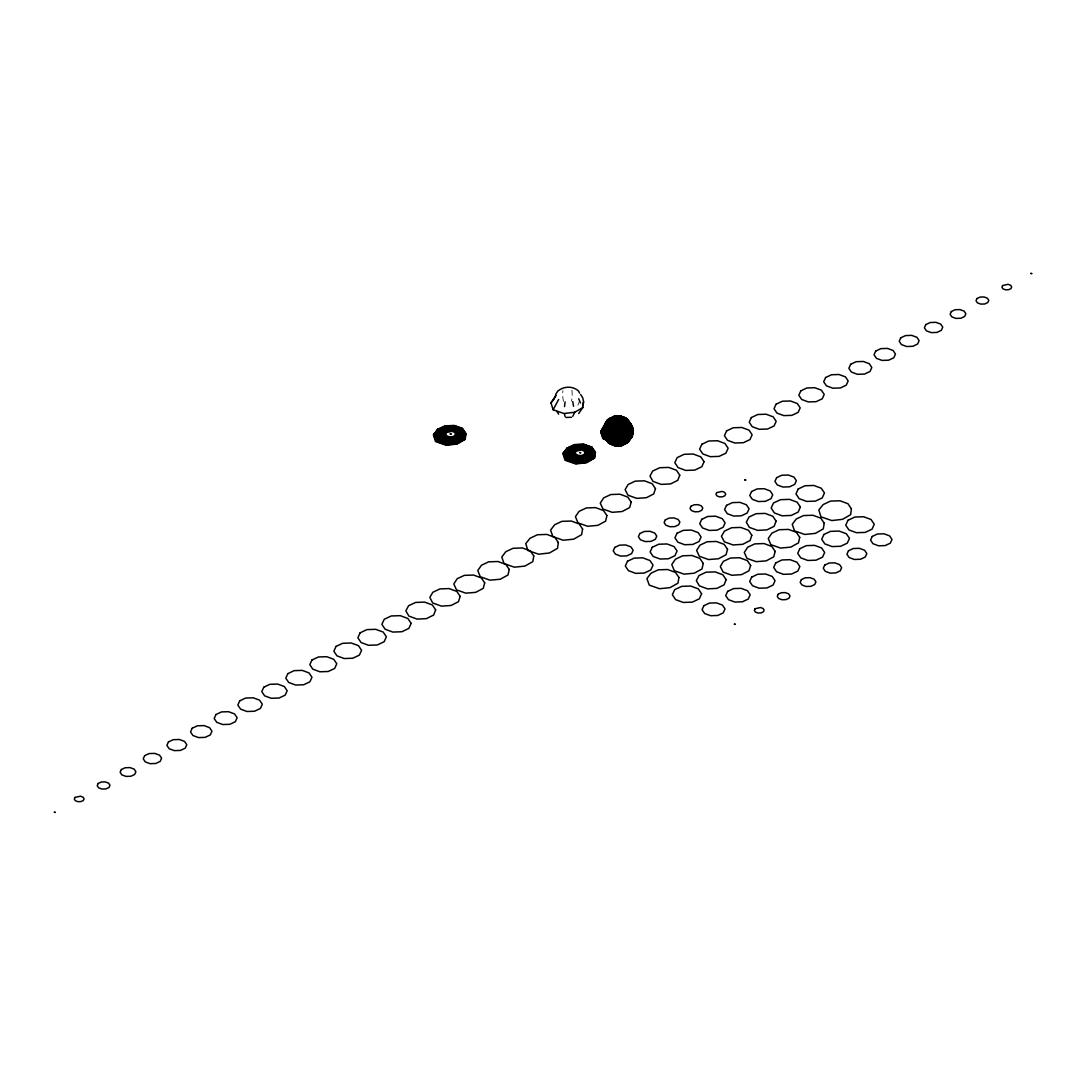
<?xml version="1.0" encoding="UTF-8"?>
<svg xmlns="http://www.w3.org/2000/svg" width="1086" height="1086" viewBox="0 0 1086 1086"><rect width="100%" height="100%" fill="white"/><g stroke="black" fill="none" stroke-linecap="round" stroke-linejoin="round"><path stroke-width="0.75" stroke-dasharray="5 3.75" d="M579.53 400.829A15.34 9.693 -54.8 0 1 577.847 405.119M571.955 390.281A15.34 3.177 -81.4 0 1 571.616 401.141M563.43 401.413A15.34 4.548 77.3 0 1 562.955 390.58"/><path stroke-width="1.5" d="M564.544 406.571L565.1 401.861M578.689 413.522L582.815 407.589L583.562 401.779L582.802 397.938L580.63 394.517M465.813 433.558L464.822 439.246L456.907 443.699L446.4 444.785L436.124 441.201L433.789 434.671L437.821 429.323L445.097 425.875L454.45 425.631L462.487 428.454M555.34 397.503L555.978 393.865L557.81 391.055C563.58 386.344 571.833 385.747 577.847 390.39A15.34 9.693 -54.8 0 1 579.53 393.091M591.612 447.323L595.182 452.251L594.313 457.939L586.399 462.378L575.892 463.478L565.63 459.894L563.281 453.351L567.313 448.016L574.589 444.568L584.01 444.188M582.802 405.675L583.562 401.779M454.396 425.766L462.31 428.549L465.69 433.572L464.455 439.124L456.717 443.346L446.509 444.296L436.748 440.848L434.224 434.644L437.916 429.35L445.233 426.079L454.369 425.834M595.182 452.251L593.947 457.817L586.209 462.039L576.001 462.989L566.24 459.541L563.715 453.337L567.421 448.043L574.725 444.771L583.915 444.391L591.992 447.147M465.568 433.572L464.089 439.002L456.527 443.007L446.604 443.794L437.359 440.509L434.658 434.617L438.025 429.391M595.06 452.265L593.58 457.695L586.019 461.699L576.096 462.487L566.851 459.202L564.15 453.31L567.516 448.084M594.952 452.265L593.2 457.573L585.829 461.36L576.191 461.998L567.462 458.849L564.598 453.296L567.611 448.124M572.756 416.332L574.725 412.259L582.815 407.589M461.93 428.726L465.215 433.585L463.342 438.758L456.147 442.328L446.794 442.816L438.595 439.816L435.527 434.576L438.228 429.472L445.314 426.201M591.707 447.283L583.861 444.527L591.422 447.418L594.829 452.265L592.834 457.45L585.639 461.021L576.299 461.496L568.087 458.509L565.032 453.269L567.72 448.165L574.806 444.893M558.638 399.472L553.141 409.761L563.933 413.508L574.725 412.259M465.215 433.585L462.975 438.649L455.957 441.988L446.903 442.314L439.206 439.477L435.961 434.549L438.323 429.513M594.707 452.278L592.467 457.328L585.449 460.681L576.394 461.007L568.697 458.156L565.467 453.242L567.815 448.192M608.201 419.264L606.395 423.228L608.988 427.056L614.961 429.269M609.49 418.49L607.929 421.938L610.169 425.25L615.355 427.178L621.504 426.974L626.283 424.721L627.844 421.273L625.604 417.961L619.889 415.938M610.128 418.11L608.689 421.287L610.753 424.355L615.545 426.133M611.228 417.893L609.993 420.621L611.771 423.255L615.871 424.775L620.758 424.612L624.545 422.821L625.78 420.092L624.002 417.472M604.006 436.491L601.495 430.287L605.187 424.993L612.409 421.585L621.721 421.273L629.568 424.192L632.962 429.201L631.713 434.767L623.975 438.988L613.766 439.925L604.006 436.491L606.192 431.604L612.843 428.468L621.789 428.006L626.921 425.576L628.604 421.87L626.201 418.3M604.4 437.006L606.531 432.35L612.979 429.296L622.061 429.038L627.559 426.445L629.364 422.468L621.626 419.603L612.531 419.915L605.486 423.241L602.798 428.346L605.852 433.585L614.065 436.586L623.405 436.097L630.599 432.527L632.595 427.341L626.785 418.639L620.608 416.237M604.793 437.617L606.857 433.083L613.128 430.124L621.219 429.852L628.034 432.391L630.98 436.748M605.187 438.228L607.183 433.83L613.264 430.966L621.111 430.694L627.735 433.151L630.586 437.386L628.21 442.26L620.758 445.803M605.635 438.839L607.563 434.604L613.427 431.834L621.002 431.576L627.382 433.938L630.138 438.025M630.138 423.065L628.21 427.3L622.332 430.07L614.771 430.327L608.391 427.965L605.635 423.879M630.586 423.676L628.59 428.074L622.509 430.938L614.649 431.21L608.038 428.753L605.187 424.517L607.563 419.644L615.015 416.101M630.98 424.287L628.916 428.807L622.645 431.78L614.554 432.038L607.739 429.513L604.793 425.155M631.36 424.897L629.242 429.554L622.794 432.608L613.712 432.866L608.201 435.459L606.395 439.436L608.988 443.251M623.283 444.16L624.287 441.948L622.848 439.816L619.509 438.581L615.558 438.717L612.49 440.169L611.486 442.382L612.925 444.513M632.147 426.119L629.907 431.047L623.065 434.278L614.255 434.563L606.83 431.807L603.626 427.07L606.192 421.639L612.843 418.49L621.409 418.205L628.631 420.893M624.545 444.011L625.78 441.283L624.002 438.649L619.889 437.129L615.015 437.291L611.228 439.07L609.993 441.798L611.771 444.432M626.283 443.414L627.844 439.966L625.604 436.653L620.418 434.726L614.269 434.929L609.49 437.183L607.929 440.631L610.169 443.943M626.921 443.02L628.604 439.314L626.201 435.744L620.608 433.681L613.984 433.898L608.852 436.328L607.169 440.034L609.572 443.604L615.871 445.952M438.12 429.432L435.092 434.604L437.97 440.156L446.699 443.305L456.337 442.667L463.708 438.88L465.446 433.572L462.025 428.685L454.328 425.902M555.856 395.345L550.982 402.92L553.141 409.761M437.712 429.282L433.355 434.685L435.513 441.54L446.305 445.287L457.097 444.038L465.188 439.368L465.935 433.558L462.405 428.508M550.982 402.92L554.471 398.589M567.218 447.975L562.847 453.378L565.005 460.233L575.797 463.966L586.589 462.731L594.68 458.048L595.427 452.251L591.897 447.188M446.007 427.219L439.911 430.097L437.916 434.481L440.78 438.717L447.391 441.174L455.238 440.916L461.333 438.038L463.328 433.64L460.464 429.418L453.853 426.961M607.183 420.133L613.264 417.255L621.111 416.997M615.558 416.291L612.49 417.73L611.486 419.943L612.925 422.074L616.251 423.323M616.101 416.467L613.753 417.581L612.979 419.277L614.079 420.906L616.644 421.857M606.531 421.137L612.979 418.083L621.314 417.798L628.332 420.404M605.866 422.128L612.694 418.911L621.518 418.612L628.943 421.368L632.473 426.73L630.233 431.794L623.215 435.133L614.16 435.459L606.463 432.622L603.232 427.694L605.594 422.658L612.585 419.359L621.599 419.047L629.188 421.87M619.672 421.762L622.02 420.649L622.794 418.952L621.694 417.323M620.215 423.187L623.283 421.735L624.287 419.522L622.848 417.391M621.233 425.943L625.645 423.852L627.084 420.676L625.02 417.608L620.228 415.843L614.54 416.019L608.852 418.884L607.169 422.59L609.572 426.16L615.165 428.223M629.568 440.264L622.93 443.414L614.364 443.699L607.128 441.011M629.242 440.767L622.794 443.821L614.459 444.093L607.441 441.5M619.672 445.436L622.02 444.323L622.794 442.626L621.694 440.997L619.129 440.047L616.101 440.142L613.753 441.255L612.979 442.952L614.079 444.581L616.644 445.531M620.215 445.613L628.59 441.771M565.955 417.458L571.521 417.268M614.269 416.237L620.418 416.033M613.712 416.657L620.812 416.427M613.427 416.875L621.002 416.63M445.056 425.821L454.518 425.495M622.509 444.649L614.649 444.907L608.038 442.45M614.771 445.274L622.332 445.029M614.961 445.477L622.061 445.233M615.165 445.667L621.789 445.45M615.355 445.871L621.504 445.667L627.559 442.64L629.364 438.663L626.785 434.848L620.812 432.622M619.509 416.155L627.382 418.992L631.753 425.508L629.568 430.3L622.93 433.436L614.364 433.721L607.128 431.047L604.02 426.431M619.129 416.372L627.735 419.44M628.034 419.929L621.219 417.404L613.128 417.662L606.857 420.635L604.4 425.793L607.441 430.273L614.459 432.88M621.409 428.183L628.631 430.857L631.753 435.472L628.916 441.269L622.645 444.242L614.554 444.5L607.739 441.975M621.314 429.024L628.332 431.617L631.36 436.11M606.83 440.536L614.255 443.292L623.065 442.993L629.907 439.762L632.147 434.834L628.943 430.097L621.518 427.341L612.694 427.626L605.866 430.857L603.626 435.785L608.391 442.912L616.251 445.749M556.955 411.499L558.638 414.187M578.689 398.806L580.521 402.974M564.544 414.309L565.1 416.576M572.756 401.603L573.544 406.273M558.313 542.498L557.566 548.294L549.475 552.964L538.683 554.213L527.891 550.48L525.733 543.624L530.09 538.222L537.434 534.746L546.896 534.434L554.865 537.394L558.313 542.498M633.192 430.436L632.459 436.246L624.355 440.916L613.563 442.165L602.784 438.432L600.626 431.576L604.983 426.16L612.314 422.698L621.776 422.386L629.758 425.345L633.192 430.436M851.397 508.845L850.664 514.642L842.56 519.325L831.767 520.561L820.975 516.827L818.817 509.972L823.188 504.569L830.518 501.094L839.98 500.782L847.962 503.741L851.397 508.845M533.783 555.964L532.792 561.652L524.877 566.091L514.37 567.191L504.094 563.607L501.759 557.077L505.791 551.729L513.067 548.281L522.447 547.968L530.362 550.914L533.783 555.964M582.598 529.031L581.607 534.706L573.693 539.158L563.2 540.244L552.923 536.66L550.575 530.131L554.607 524.782L561.883 521.348L571.277 521.036L579.191 523.968L582.598 529.031M633.07 429.825L632.079 435.5L624.165 439.952L613.671 441.052L603.395 437.454L601.06 430.925L605.078 425.576L612.355 422.142L621.749 421.83L629.663 424.762L633.07 429.825M633.07 431.074L632.079 436.748L624.165 441.201L613.671 442.301L603.395 438.703L601.06 432.174L605.078 426.825L612.355 423.391L621.749 423.078L629.663 426.011L633.07 431.074M678.94 577.494L677.949 583.182L670.035 587.635L659.541 588.721L649.265 585.137L646.917 578.607L650.948 573.259L658.225 569.824L667.618 569.512L675.533 572.444L678.94 577.494M824.247 523.248L823.256 528.923L815.342 533.375L804.835 534.461L794.558 530.878L792.223 524.348L796.255 518.999L803.531 515.565L812.925 515.253L820.84 518.185L824.247 523.248M509.253 569.444L508.004 574.996L500.279 579.232L490.057 580.168L480.297 576.734L477.786 570.517L481.478 565.236L488.7 561.815L498.012 561.516L505.859 564.421L509.253 569.444M606.898 515.565L605.649 521.117L597.911 525.339L587.702 526.289L577.942 522.841L575.431 516.637L579.123 511.343L586.345 507.936L595.657 507.624L603.504 510.542L606.898 515.565M632.962 431.699L631.713 437.251L623.975 441.486L613.766 442.423L604.006 438.988L601.495 432.771L605.187 427.49L612.409 424.083L621.721 423.771L629.568 426.676L632.962 431.699M703.239 563.417L701.99 568.969L694.266 573.191L684.044 574.141L674.284 570.693L671.772 564.489L675.465 559.195L682.687 555.788L691.999 555.475L699.846 558.394L703.239 563.417M799.717 537.339L798.481 542.891L790.744 547.127L780.522 548.063L770.775 544.629L768.25 538.425L771.942 533.131L779.164 529.724L788.477 529.411L796.337 532.316L799.717 537.339M484.723 582.91L483.229 588.354L475.668 592.359L465.745 593.146L456.5 589.847L453.812 583.969L457.165 578.743L464.333 575.363L473.564 575.051L481.356 577.942L484.723 582.91M632.839 428.59L631.346 434.02L623.785 438.025L613.861 438.812L604.617 435.527L601.929 429.635L605.282 424.409L612.45 421.029L621.694 420.716L629.473 423.608L632.839 428.59M632.839 432.323L631.346 437.753L623.785 441.758L613.861 442.559L604.617 439.26L601.929 433.382L605.282 428.142L612.45 424.762L621.694 424.463L629.473 427.341L632.839 432.323M631.183 502.099L629.69 507.529L622.142 511.533L612.219 512.32L602.974 509.035L600.273 503.144L603.64 497.917L610.794 494.537L620.038 494.225L627.817 497.116L631.183 502.099M727.525 549.326L726.032 554.756L718.484 558.761L708.561 559.548L699.316 556.263L696.615 550.371L699.981 545.145L707.135 541.765L716.38 541.452L724.172 544.344L727.525 549.326M775.187 551.444L773.694 556.874L766.146 560.878L756.209 561.666L746.978 558.38L744.277 552.489L747.63 547.263L754.797 543.882L764.042 543.57L771.82 546.462L775.187 551.444M460.179 596.39L458.441 601.698L451.07 605.486L441.432 606.124L432.703 602.974L429.825 597.409L432.852 592.25L439.966 588.897L449.129 588.585L456.853 591.449L460.179 596.39M632.717 427.965L630.98 433.273L623.595 437.061L613.957 437.699L605.241 434.549L602.363 428.997L605.391 423.825L612.49 420.472L621.654 420.16L629.378 423.024L632.717 427.965M632.717 432.947L630.98 438.255L623.595 442.043L613.957 442.681L605.241 439.545L602.363 433.979L605.391 428.807L612.49 425.454L621.654 425.142L629.378 428.006L632.717 432.947M655.469 488.632L653.731 493.94L646.36 497.714L636.722 498.352L627.993 495.216L625.115 489.65L628.142 484.478L635.256 481.125L644.419 480.826L652.143 483.691L655.469 488.632M751.811 535.235L750.073 540.543L742.702 544.33L733.064 544.955L724.335 541.819L721.457 536.253L724.484 531.095L731.597 527.728L740.761 527.429L748.485 530.294L751.811 535.235M750.657 565.534L748.919 570.842L741.534 574.63L731.896 575.268L723.181 572.118L720.303 566.566L723.33 561.394L730.43 558.041L739.593 557.729L747.317 560.593L750.657 565.534M435.649 609.87L433.667 615.043L426.472 618.613L417.119 619.101L408.906 616.101L405.852 610.861L408.553 605.757L415.599 602.431L424.68 602.119L432.35 604.97L435.649 609.87M632.595 433.572L630.599 438.758L623.405 442.328L614.065 442.816L606.463 440.101L603.232 435.174L605.594 430.124L612.585 426.825L621.599 426.526L629.188 429.35L632.473 434.21L630.233 439.26L623.215 442.613L614.16 442.939L605.852 439.816L602.798 434.576L605.486 429.472L612.531 426.146L621.626 425.834L629.283 428.685L632.595 433.572M679.768 475.166L677.773 480.338L670.578 483.908L661.238 484.397L653.025 481.397L649.971 476.157L652.659 471.052L659.704 467.727L668.8 467.414L676.456 470.265L679.768 475.166M726.127 579.639L724.131 584.811L716.936 588.381L707.597 588.87L699.384 585.87L696.33 580.63L699.017 575.526L706.063 572.2L715.158 571.901L722.814 574.738L726.127 579.639M776.11 521.144L774.114 526.33L766.92 529.887L757.58 530.375L749.367 527.375L746.313 522.135L749.001 517.031L756.046 513.705L765.141 513.406L772.798 516.244L776.11 521.144M411.119 623.337L408.879 628.4L401.874 631.74L392.806 632.079L385.109 629.228L381.878 624.314L384.24 619.264L391.231 615.966L400.245 615.667L407.847 618.477L411.119 623.337M704.054 461.699L701.814 466.749L694.796 470.102L685.741 470.428L678.044 467.577L674.813 462.663L677.175 457.613L684.166 454.315L693.18 454.016L700.769 456.839L704.054 461.699M701.597 593.73L699.357 598.793L692.339 602.133L683.284 602.458L675.587 599.621L672.343 594.707L674.705 589.657L681.696 586.359L690.71 586.06L698.312 588.87L701.597 593.73M800.396 507.053L798.156 512.117L791.151 515.456L782.083 515.782L774.386 512.945L771.155 508.017L773.517 502.981L780.508 499.682L789.522 499.37L797.124 502.194L800.396 507.053M54.381 812.26L55.264 812.396L54.381 812.26M75.056 797.409L74.282 799.106L75.382 800.735L77.948 801.685L80.975 801.577L83.323 800.477L84.097 798.78L82.998 797.138L80.432 796.201L75.056 797.409M98.202 783.468L97.197 785.68L98.636 787.812L101.975 789.047L105.926 788.925L108.994 787.472L109.998 785.259L108.559 783.128L105.233 781.893L101.269 782.015L98.202 783.468M121.361 769.526L120.112 772.255L121.89 774.888L126.003 776.409L130.89 776.259L134.664 774.467L135.913 771.739L134.135 769.105L130.021 767.585L125.148 767.748L121.361 769.526M144.669 755.652L143.23 758.829L145.293 761.897L150.085 763.675L155.773 763.485L160.171 761.408L161.624 758.218L159.561 755.164L154.769 753.385L149.081 753.575L144.669 755.652M168.439 741.942L166.877 745.39L169.117 748.702L174.303 750.63L180.452 750.426L185.231 748.173L186.792 744.725L184.552 741.412L179.366 739.485L173.217 739.688L168.439 741.942M192.208 728.231L190.525 731.937L192.928 735.521L198.521 737.584L205.145 737.367L210.277 734.937L211.974 731.231L209.557 727.661L203.978 725.584L197.34 725.815L192.208 728.231M215.978 714.534L214.173 718.498L216.752 722.326L222.739 724.538L229.838 724.308L235.336 721.701L237.142 717.737L234.562 713.909L228.576 711.697L221.476 711.927L215.978 714.534M239.748 700.823L237.82 705.058L240.576 709.131L246.956 711.493L254.518 711.249L260.396 708.479L262.31 704.244L259.568 700.158L253.187 697.796L245.612 698.054L239.748 700.823M263.776 687.207L261.78 691.592L264.631 695.827L271.242 698.284L279.102 698.027L285.184 695.149L287.179 690.75L284.328 686.528L277.704 684.071L269.857 684.329L263.776 687.207M287.858 673.619L285.794 678.139L288.74 682.497L295.555 685.022L303.646 684.764L309.917 681.791L311.981 677.27L309.035 672.913L302.22 670.388L294.13 670.646L287.858 673.619M311.94 660.016L309.822 664.686L312.849 669.166L319.868 671.772L328.203 671.501L334.664 668.447L336.782 663.79L333.755 659.297L326.723 656.691L318.402 656.976L311.94 660.016M336.022 646.428L333.85 651.22L336.959 655.849L344.181 658.523L352.76 658.238L359.398 655.102L361.584 650.31L358.461 645.681L351.24 643.007L342.674 643.292L336.022 646.428M438.608 429.608L436.368 434.536L439.572 439.287L446.998 442.043L455.808 441.744L462.636 438.527L464.876 433.599L461.672 428.848L454.247 426.092L445.436 426.391L438.608 429.608M438.934 429.73L436.748 434.522L439.871 439.151L447.093 441.826L455.672 441.54L462.31 438.405L464.496 433.599L461.374 428.984L454.152 426.309L445.572 426.594L438.934 429.73M439.26 429.852L437.142 434.509L440.169 439.002L447.188 441.608L455.523 441.323L461.984 438.282L464.102 433.613L461.075 429.133L454.057 426.526L445.722 426.798L439.26 429.852M439.586 429.975L437.536 434.495L440.468 438.866L447.296 441.391L455.387 441.12L461.659 438.16L463.708 433.626L460.776 429.269L453.948 426.744L445.857 427.015L439.586 429.975M440.305 430.232L438.377 434.468L441.133 438.554L447.513 440.916L455.075 440.658L460.939 437.889L462.867 433.653L460.111 429.581L453.731 427.219L446.17 427.463L440.305 430.232M440.943 430.477L439.138 434.441L441.717 438.269L447.704 440.495L454.803 440.251L460.301 437.658L462.107 433.681L459.527 429.866L453.541 427.64L446.441 427.884L440.943 430.477M441.581 430.721L439.898 434.427L442.314 437.997L447.894 440.061L454.518 439.844L459.663 437.414L461.346 433.708L458.93 430.137L453.351 428.074L446.726 428.291L441.581 430.721M442.233 430.952L440.658 434.4L442.898 437.712L448.084 439.64L454.247 439.436L459.011 437.183L460.586 433.735L458.346 430.423L453.161 428.495L446.998 428.698L442.233 430.952M442.871 431.196L441.418 434.373L443.495 437.441L448.287 439.206L453.962 439.029L458.373 436.939L459.826 433.762L457.749 430.694L452.957 428.916L447.283 429.106L442.871 431.196M443.97 431.604L442.721 434.332L444.5 436.952L448.613 438.486L453.5 438.323L457.274 436.531L458.523 433.803L456.744 431.169L452.631 429.649L447.744 429.812L443.97 431.604M445.233 432.065L444.228 434.278L445.667 436.409L448.993 437.644L452.943 437.509L456.011 436.07L457.016 433.857L455.577 431.726L452.251 430.49L448.301 430.613L445.233 432.065M446.482 432.527L445.722 434.224L446.821 435.866L449.373 436.816L452.4 436.708L454.762 435.595L455.523 433.898L454.423 432.269L451.871 431.318L446.482 432.527M450.215 433.911L451.097 434.047L450.215 433.911M360.104 632.839L357.864 637.767L361.068 642.518L368.493 645.274L377.304 644.975L384.132 641.745L386.385 636.817L383.182 632.079L375.742 629.323L366.932 629.608L360.104 632.839M568.1 448.301L565.86 453.229L569.064 457.98L576.49 460.735L585.3 460.437L592.128 457.206L594.368 452.278L591.164 447.541L583.739 444.785L574.928 445.07L568.1 448.301M568.426 448.423L566.254 453.215L569.363 457.83L576.585 460.518L585.164 460.233L591.802 457.084L593.988 452.292L590.865 447.676L583.644 445.002L575.078 445.287L568.426 448.423M568.752 448.545L566.634 453.201L569.661 457.695L576.693 460.301L585.015 460.016L591.476 456.975L593.594 452.305L590.567 447.826L583.549 445.219L575.213 445.491L568.752 448.545M569.078 448.667L567.028 453.188L569.974 457.545L576.788 460.084L584.879 459.812L591.151 456.853L593.214 452.319L590.268 447.961L583.44 445.436L575.349 445.708L569.078 448.667M569.403 448.79L567.408 453.174L570.272 457.41L576.883 459.867L584.73 459.595L590.825 456.731L592.82 452.333L589.97 448.111L583.345 445.654L575.499 445.912L569.403 448.79M569.797 448.925L567.869 453.161L570.625 457.247L577.005 459.609L584.567 459.351L590.431 456.582L592.359 452.346L589.617 448.274L583.236 445.912L575.661 446.156L569.797 448.925M570.435 449.17L568.63 453.133L571.209 456.962L577.195 459.174L584.295 458.944L589.793 456.351L591.598 452.373L589.019 448.545L583.033 446.332L575.933 446.563L570.435 449.17M571.073 449.4L569.39 453.106L571.806 456.677L577.385 458.754L584.01 458.536L589.155 456.106L590.838 452.4L588.422 448.83L582.843 446.753L576.218 446.984L571.073 449.4M571.725 449.645L570.15 453.093L572.39 456.405L577.589 458.333L583.739 458.129L588.517 455.876L590.078 452.428L587.838 449.115L582.653 447.188L576.49 447.391L571.725 449.645M572.363 449.875L570.924 453.066L572.987 456.12L577.779 457.898L583.467 457.708L587.865 455.631L589.318 452.455L587.241 449.387L582.463 447.608L576.775 447.799L572.363 449.875M573.462 450.283L572.227 453.025L573.992 455.645L578.105 457.179L582.992 457.016L586.766 455.224L588.015 452.495L586.236 449.862L582.123 448.342L577.25 448.504L573.462 450.283M574.725 450.758L573.72 452.971L575.159 455.102L578.485 456.337L582.449 456.201L585.517 454.762L586.521 452.55L585.082 450.418L581.743 449.183L577.793 449.305L574.725 450.758M575.987 451.219L575.213 452.916L576.313 454.559L578.865 455.496L581.906 455.401L584.254 454.287L585.015 452.59L583.915 450.961L581.363 450.011L575.987 451.219M579.707 452.604L580.603 452.74L579.707 452.604M610.128 438.038L608.689 441.228L610.753 444.283L615.545 446.061L621.233 445.871L625.645 443.794L627.084 440.617L625.02 437.549L620.228 435.771L614.54 435.961L610.128 438.038M614.785 547.412L613.223 550.846L615.45 554.172L620.649 556.086L626.798 555.883L631.577 553.629L633.138 550.195L630.898 546.869L625.712 544.955L619.549 545.158L614.785 547.412M639.83 533.552L638.392 536.728L640.455 539.796L645.247 541.575L650.935 541.385L655.347 539.308L656.786 536.117L654.722 533.063L649.93 531.285L644.242 531.475L639.83 533.552M627.504 561.258L625.319 566.05L628.441 570.666L635.663 573.354L644.229 573.069L650.881 569.919L653.053 565.127L649.944 560.512L642.722 557.837L634.143 558.123L627.504 561.258M652.238 547.29L650.12 551.946L653.148 556.439L660.166 559.032L668.501 558.761L674.963 555.706L677.08 551.05L674.053 546.557L667.035 543.964L658.7 544.235L652.238 547.29M665.351 519.868L664.103 522.597L665.881 525.23L669.994 526.751L674.868 526.588L678.655 524.796L679.89 522.067L678.126 519.447L674.012 517.913L669.125 518.076L665.351 519.868M701.868 444.255L699.615 449.183L702.818 453.921L710.258 456.677L719.068 456.391L725.896 453.161L728.136 448.233L724.932 443.482L717.507 440.726L708.696 441.025L701.868 444.255M676.972 533.307L674.922 537.841L677.868 542.199L684.682 544.724L692.773 544.453L699.045 541.493L701.108 536.973L698.162 532.615L691.334 530.077L683.243 530.348L676.972 533.307M691.022 506.239L690.017 508.452L691.456 510.583L694.782 511.818L698.732 511.682L701.8 510.244L702.805 508.031L701.38 505.9L698.04 504.664L694.09 504.786L691.022 506.239M726.602 430.898L724.416 435.69L727.539 440.319L734.76 442.993L743.326 442.708L749.978 439.572L752.15 434.78L749.041 430.151L741.819 427.477L733.24 427.762L726.602 430.898M701.719 519.339L699.723 523.737L702.574 527.959L709.185 530.416L717.045 530.158L723.127 527.28L725.122 522.895L722.271 518.66L715.647 516.203L707.8 516.461L701.719 519.339M716.692 492.61L715.918 494.306L717.018 495.935L719.57 496.886L722.611 496.791L724.959 495.678L725.733 493.981L724.62 492.352L722.068 491.401L716.692 492.61M751.336 417.553L749.218 422.21L752.245 426.703L759.277 429.309L767.598 429.024L774.06 425.983L776.178 421.314L773.151 416.834L766.132 414.228L757.797 414.499L751.336 417.553M726.507 505.384L724.593 509.619L727.335 513.705L733.715 516.067L741.29 515.809L747.154 513.04L749.082 508.805L746.326 504.732L739.946 502.37L732.385 502.614L726.507 505.384M776.083 404.209L774.019 408.73L776.965 413.087L783.78 415.612L791.87 415.354L798.142 412.381L800.206 407.861L797.26 403.503L790.445 400.978L782.354 401.236L776.083 404.209M744.833 479.903L745.715 480.039L744.833 479.903M751.566 491.537L749.761 495.501L752.34 499.329L758.327 501.542L765.426 501.311L770.924 498.718L772.73 494.741L770.15 490.913L764.164 488.7L757.064 488.931L751.566 491.537M800.816 390.851L798.821 395.25L801.672 399.472L808.296 401.929L816.143 401.671L822.224 398.793L824.22 394.408L821.369 390.173L814.758 387.716L806.898 387.974L800.816 390.851M703.864 605.703L702.058 609.667L704.638 613.495L710.624 615.708L717.724 615.477L723.222 612.871L725.027 608.907L722.448 605.078L716.461 602.866L709.362 603.097L703.864 605.703M776.612 477.677L774.929 481.383L777.345 484.953L782.925 487.03L789.549 486.813L794.694 484.383L796.377 480.677L793.961 477.107L788.382 475.03L781.757 475.247L776.612 477.677M727.634 591.368L725.706 595.603L728.462 599.676L734.842 602.038L742.403 601.793L748.268 599.024L750.195 594.789L747.453 590.703L741.073 588.34L733.498 588.598L727.634 591.368M825.604 377.521L823.69 381.756L826.432 385.842L832.813 388.204L840.388 387.946L846.252 385.177L848.18 380.942L845.424 376.869L839.044 374.507L831.482 374.751L825.604 377.521M751.661 577.128L749.666 581.526L752.517 585.748L759.128 588.205L766.987 587.947L773.069 585.069L775.065 580.684L772.214 576.449L765.589 573.992L757.743 574.25L751.661 577.128M850.664 364.299L848.858 368.263L851.438 372.091L857.424 374.303L864.524 374.073L870.022 371.466L871.827 367.502L869.248 363.674L863.261 361.462L856.162 361.692L850.664 364.299M734.407 624.206L735.303 624.341L734.407 624.206M798.21 488.985L795.97 493.913L799.174 498.664L806.599 501.42L815.41 501.121L822.238 497.904L824.478 492.963L821.274 488.225L813.848 485.469L805.038 485.754L798.21 488.985M775.743 562.915L773.68 567.435L776.626 571.806L783.44 574.331L791.531 574.06L797.803 571.1L799.866 566.566L796.92 562.209L790.106 559.684L782.015 559.955L775.743 562.915M755.096 608.73L754.322 610.427L755.422 612.056L757.987 613.006L761.014 612.911L763.363 611.798L764.137 610.101L763.037 608.472L760.471 607.522L755.096 608.73M875.723 351.063L874.026 354.769L876.443 358.339L882.022 360.416L888.66 360.185L893.792 357.769L895.475 354.063L893.072 350.479L887.479 348.416L880.855 348.633L875.723 351.063M778.241 594.178L777.237 596.377L778.676 598.508L782.015 599.757L785.965 599.621L789.033 598.169L790.038 595.956L788.599 593.825L785.273 592.589L781.309 592.725L778.241 594.178M799.825 548.702L797.708 553.358L800.735 557.851L807.753 560.457L816.088 560.172L822.55 557.132L824.668 552.462L821.64 547.982L814.609 545.376L806.287 545.647L799.825 548.702M900.769 337.827L899.208 341.275L901.448 344.588L906.634 346.515L912.783 346.312L917.561 344.058L919.123 340.61L916.883 337.298L911.697 335.37L905.548 335.574L900.769 337.827M801.4 579.612L800.151 582.34L801.93 584.974L806.043 586.494L810.916 586.331L814.704 584.539L815.939 581.811L814.174 579.191L810.061 577.657L805.174 577.82L801.4 579.612M823.907 534.488L821.735 539.28L824.844 543.896L832.066 546.57L840.645 546.285L847.284 543.149L849.469 538.357L846.347 533.742L839.125 531.068L830.559 531.353L823.907 534.488M925.829 324.592L924.376 327.782L926.439 330.836L931.231 332.615L936.919 332.425L941.331 330.348L942.77 327.171L940.707 324.103L935.915 322.325L930.227 322.515L925.829 324.592M824.708 565.114L823.256 568.29L825.333 571.358L830.125 573.123L835.813 572.946L840.211 570.856L841.664 567.679L839.587 564.611L834.795 562.833L829.12 563.023L824.708 565.114M847.99 520.275L845.75 525.203L848.953 529.941L856.379 532.697L865.189 532.411L872.017 529.181L874.271 524.253L871.053 519.502L863.628 516.746L854.818 517.045L847.99 520.275M951.336 311.533L950.087 314.261L951.865 316.895L955.979 318.415L960.852 318.252L964.639 316.474L965.888 313.745L964.11 311.112L959.997 309.591L955.11 309.741L951.336 311.533M848.478 550.778L846.917 554.227L849.157 557.539L854.343 559.466L860.492 559.263L865.27 557.009L866.832 553.561L864.592 550.249L859.406 548.321L853.243 548.525L848.478 550.778M977.006 298.528L976.002 300.741L977.441 302.872L980.767 304.107L984.73 303.985L987.798 302.532L988.803 300.32L987.364 298.188L984.025 296.953L980.074 297.075L977.006 298.528M872.248 536.443L870.565 540.149L872.968 543.719L878.56 545.796L885.185 545.579L890.316 543.149L892 539.443L889.597 535.873L884.004 533.796L877.379 534.013L872.248 536.443M1002.677 285.523L1001.903 287.22L1003.002 288.862L1005.568 289.799L1008.595 289.704L1010.944 288.591L1011.718 286.894L1010.618 285.265L1008.052 284.315L1002.677 285.523M1030.818 273.441L1031.7 273.577L1030.818 273.441"/></g></svg>
